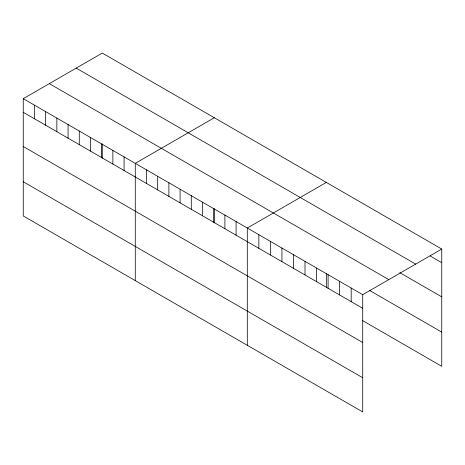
<?xml version="1.0" encoding="UTF-8"?>
<svg xmlns="http://www.w3.org/2000/svg" width="465" height="465" viewBox="0 0 465 465"><rect width="100%" height="100%" fill="white"/><g stroke="black" fill="none" stroke-linecap="round" stroke-linejoin="round"><path stroke-width="0.7" d="M23.25 98.685L362.723 294.682L362.723 411.938L23.25 215.946L23.25 98.685L102.277 53.062L441.75 249.054L441.75 366.315L362.171 320.368M214.301 117.738L135.274 163.366L135.274 280.622M326.331 182.419L247.304 228.042L247.304 345.303M362.723 294.682L441.75 249.054M430.206 256.006L441.75 262.667M76.196 68.117L415.669 264.108M399.836 272.67L441.75 296.873M49.331 83.63L388.804 279.622M369.46 290.375L441.75 332.109M23.25 112.297L362.723 308.295M23.25 146.504L362.723 342.496M23.25 181.739L362.723 377.737M351.18 288.015L351.18 301.628M339.642 281.354L339.642 294.967M328.098 274.687L328.098 288.3M326.331 273.31L326.331 287.562M316.555 268.026L316.555 281.639M305.011 261.359L305.011 274.972M293.473 254.698L293.473 268.311M281.93 248.031L281.93 261.644M270.386 241.37L270.386 254.983M258.842 234.703L258.842 248.322M236.098 221.573L236.098 235.185M224.897 215.109L224.897 228.722M214.301 208.634L214.301 222.886M213.697 208.64L213.697 222.253M202.49 202.17L202.49 215.783M191.289 195.701L191.289 209.314M180.089 189.238L180.089 202.85M168.882 182.768L168.882 196.381M157.681 176.299L157.681 189.912M146.481 169.83L146.481 183.443M124.074 156.897L124.074 170.51M112.873 150.428L112.873 164.04M102.277 143.952L102.277 158.205M101.666 143.958L101.666 157.571M90.466 137.495L90.466 151.108M79.265 131.025L79.265 144.638M68.059 124.556L68.059 138.169M56.858 118.087L56.858 131.705M45.657 111.623L45.657 125.236M34.451 105.154L34.451 118.767"/></g></svg>
